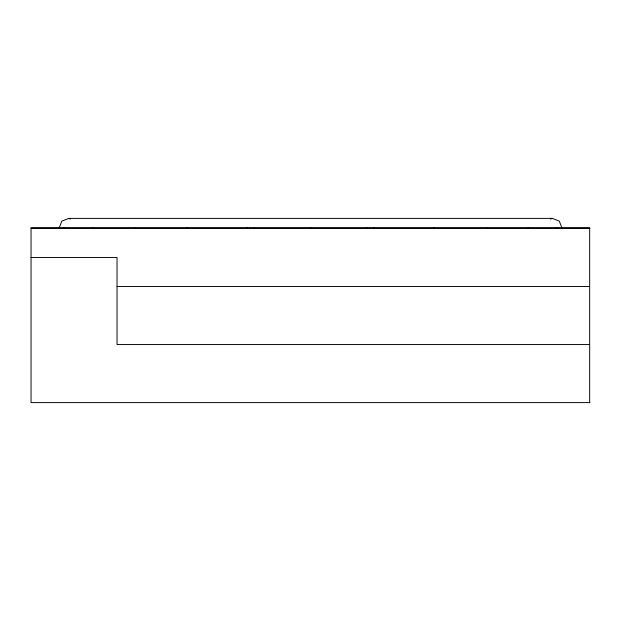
<?xml version="1.0" encoding="UTF-8"?>
<svg xmlns="http://www.w3.org/2000/svg" width="621" height="621" viewBox="0 0 621 621"><rect width="100%" height="100%" fill="white"/><g stroke="black" fill="none" stroke-linecap="round" stroke-linejoin="round"><path stroke-width="0.93" d="M562.168 228.45L559.273 221.092L552.279 218.39L68.846 218.39L61.852 221.092L58.948 228.45M550.524 219.066L552.279 218.39M31.05 228.45L589.95 228.45M31.05 257.474L117.035 257.474L117.035 344.554L589.671 344.554M117.035 286.506L589.671 286.506M589.95 402.61L31.05 402.61L31.05 227.604L589.671 227.604L589.671 402.61M68.846 218.39L70.592 219.066M556.796 227.604L556.796 228.45M528.355 227.604L528.355 228.45M486.515 227.604L486.515 228.45M434.149 227.604L434.149 228.45M374.284 227.604L374.284 228.45M366.693 227.604L366.693 228.45M310.562 227.604L310.562 228.45M254.431 227.604L254.431 228.45M246.778 227.604L246.716 228.45M186.851 227.604L186.851 228.45M134.485 227.604L134.485 228.45M92.645 227.604L92.645 228.45M64.204 227.604L64.204 228.45M58.894 227.604L58.894 228.45"/></g></svg>
